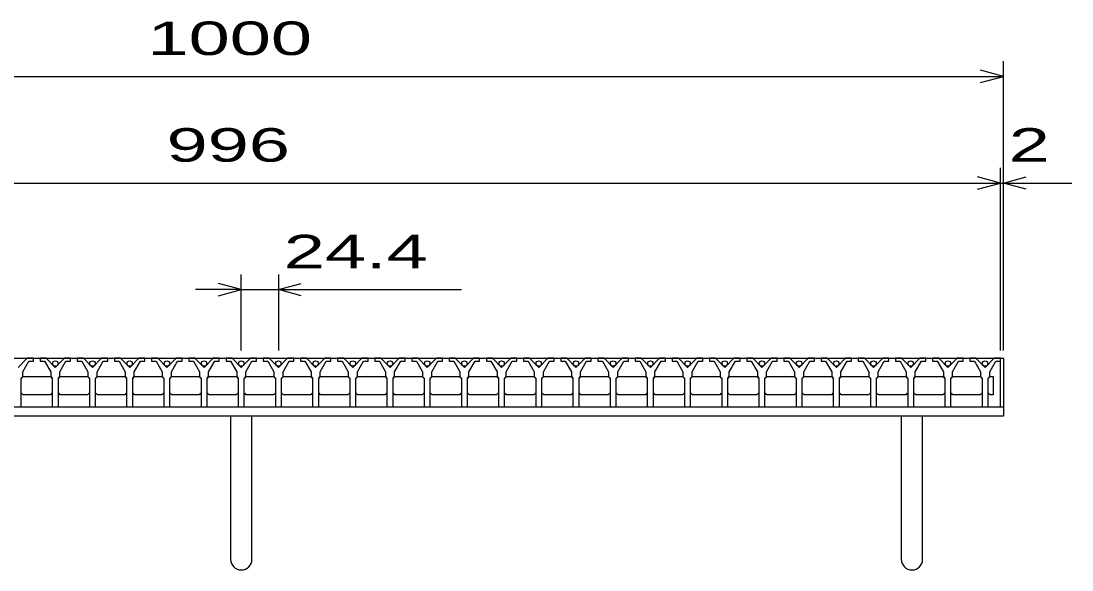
# Model space of a CAD drawing. Units: millimetres, scale not verified. Extents: x -1820 to 1731, y -1282 to 1054.
# Drawn here: x -1066 to -376, y -701 to -341 of the extents above; entities that cross this region are included whole.
import ezdxf
from ezdxf.enums import TextEntityAlignment as Align

# ---------------------------------------------------------------- set-up
doc = ezdxf.new("R2010")
doc.units = ezdxf.units.MM
doc.header["$LTSCALE"] = 10
for name, color, linetype, lineweight in [('16', 3, 'Continuous', 25), ('19', 6, 'Continuous', 25), ('22', 2, 'Continuous', 25)]:
    doc.layers.add(name, color=color, linetype=linetype, lineweight=lineweight)
doc.styles.add('ベクトル', font='')
doc.styles.get('ベクトル').set_extended_font_data('ベクトル')

msp = doc.modelspace()

# ---------------------------------------------------------------- linework, layer by layer
at = {"layer": '16'}
for p, q in [((-1419, -562), (-423, -562)), ((-1061.4, -562), (-1067.4, -568)), ((-1064.4, -571), (-1060.4, -564)), ((-1057.4, -562), (-1061.4, -562)), ((-1060.4, -564), (-1057.4, -564)), ((-1057.4, -564), (-1057.4, -562)), ((-1053, -562), (-1053, -564)), ((-1049, -562), (-1053, -562)), ((-1053, -564), (-1050, -564)), ((-1050, -564), (-1046, -571)), ((-1043, -568), (-1049, -562)), ((-1037, -562), (-1043, -568)), ((-1040, -571), (-1036, -564)), ((-1033, -562), (-1037, -562)), ((-1036, -564), (-1033, -564)), ((-1033, -564), (-1033, -562)), ((-1028.6, -562), (-1028.6, -564)), ((-1024.6, -562), (-1028.6, -562)), ((-1028.6, -564), (-1025.6, -564)), ((-1025.6, -564), (-1021.6, -571)), ((-1018.6, -568), (-1024.6, -562)), ((-1012.6, -562), (-1018.6, -568)), ((-1015.6, -571), (-1011.6, -564)), ((-1008.6, -562), (-1012.6, -562)), ((-1011.6, -564), (-1008.6, -564)), ((-1008.6, -564), (-1008.6, -562)), ((-1004.2, -562), (-1004.2, -564)), ((-1000.2, -562), (-1004.2, -562)), ((-1004.2, -564), (-1001.2, -564)), ((-1001.2, -564), (-997.2, -571)), ((-994.2, -568), (-1000.2, -562)), ((-988.2, -562), (-994.2, -568)), ((-991.2, -571), (-987.2, -564)), ((-984.2, -562), (-988.2, -562)), ((-987.2, -564), (-984.2, -564)), ((-984.2, -564), (-984.2, -562)), ((-979.8, -562), (-979.8, -564)), ((-975.8, -562), (-979.8, -562)), ((-979.8, -564), (-976.8, -564)), ((-976.8, -564), (-972.8, -571)), ((-969.8, -568), (-975.8, -562)), ((-963.8, -562), (-969.8, -568)), ((-966.8, -571), (-962.8, -564)), ((-959.8, -562), (-963.8, -562)), ((-962.8, -564), (-959.8, -564)), ((-959.8, -564), (-959.8, -562)), ((-955.4, -562), (-955.4, -564)), ((-951.4, -562), (-955.4, -562)), ((-955.4, -564), (-952.4, -564)), ((-952.4, -564), (-948.4, -571)), ((-945.4, -568), (-951.4, -562)), ((-939.4, -562), (-945.4, -568)), ((-942.4, -571), (-938.4, -564)), ((-935.4, -562), (-939.4, -562)), ((-938.4, -564), (-935.4, -564)), ((-935.4, -564), (-935.4, -562)), ((-931, -562), (-931, -564)), ((-927, -562), (-931, -562)), ((-931, -564), (-928, -564)), ((-928, -564), (-924, -571)), ((-921, -568), (-927, -562)), ((-915, -562), (-921, -568)), ((-918, -571), (-914, -564)), ((-911, -562), (-915, -562)), ((-914, -564), (-911, -564)), ((-911, -564), (-911, -562)), ((-906.6, -562), (-906.6, -564)), ((-902.6, -562), (-906.6, -562)), ((-906.6, -564), (-903.6, -564)), ((-903.6, -564), (-899.6, -571)), ((-896.6, -568), (-902.6, -562)), ((-890.6, -562), (-896.6, -568)), ((-893.6, -571), (-889.6, -564)), ((-886.6, -562), (-890.6, -562)), ((-889.6, -564), (-886.6, -564)), ((-886.6, -564), (-886.6, -562)), ((-882.2, -562), (-882.2, -564)), ((-878.2, -562), (-882.2, -562)), ((-882.2, -564), (-879.2, -564)), ((-879.2, -564), (-875.2, -571)), ((-872.2, -568), (-878.2, -562)), ((-866.2, -562), (-872.2, -568)), ((-869.2, -571), (-865.2, -564)), ((-862.2, -562), (-866.2, -562)), ((-865.2, -564), (-862.2, -564)), ((-862.2, -564), (-862.2, -562)), ((-857.8, -562), (-857.8, -564)), ((-853.8, -562), (-857.8, -562)), ((-857.8, -564), (-854.8, -564)), ((-854.8, -564), (-850.8, -571)), ((-847.8, -568), (-853.8, -562)), ((-841.8, -562), (-847.8, -568)), ((-844.8, -571), (-840.8, -564)), ((-837.8, -562), (-841.8, -562)), ((-840.8, -564), (-837.8, -564)), ((-837.8, -564), (-837.8, -562)), ((-833.4, -562), (-833.4, -564)), ((-829.4, -562), (-833.4, -562)), ((-833.4, -564), (-830.4, -564)), ((-830.4, -564), (-826.4, -571)), ((-823.4, -568), (-829.4, -562)), ((-817.4, -562), (-823.4, -568)), ((-820.4, -571), (-816.4, -564)), ((-813.4, -562), (-817.4, -562)), ((-816.4, -564), (-813.4, -564)), ((-813.4, -564), (-813.4, -562)), ((-809, -562), (-809, -564)), ((-805, -562), (-809, -562)), ((-809, -564), (-806, -564)), ((-806, -564), (-802, -571)), ((-799, -568), (-805, -562)), ((-793, -562), (-799, -568)), ((-796, -571), (-792, -564)), ((-789, -562), (-793, -562)), ((-792, -564), (-789, -564)), ((-789, -564), (-789, -562)), ((-784.6, -562), (-784.6, -564)), ((-780.6, -562), (-784.6, -562)), ((-784.6, -564), (-781.6, -564)), ((-781.6, -564), (-777.6, -571)), ((-774.6, -568), (-780.6, -562)), ((-768.6, -562), (-774.6, -568)), ((-771.6, -571), (-767.6, -564)), ((-764.6, -562), (-768.6, -562)), ((-767.6, -564), (-764.6, -564)), ((-764.6, -564), (-764.6, -562)), ((-760.2, -562), (-760.2, -564)), ((-756.2, -562), (-760.2, -562)), ((-760.2, -564), (-757.2, -564)), ((-757.2, -564), (-753.2, -571)), ((-750.2, -568), (-756.2, -562)), ((-744.2, -562), (-750.2, -568)), ((-747.2, -571), (-743.2, -564)), ((-740.2, -562), (-744.2, -562)), ((-743.2, -564), (-740.2, -564)), ((-740.2, -564), (-740.2, -562)), ((-735.8, -562), (-735.8, -564)), ((-731.8, -562), (-735.8, -562)), ((-735.8, -564), (-732.8, -564)), ((-732.8, -564), (-728.8, -571)), ((-725.8, -568), (-731.8, -562)), ((-719.8, -562), (-725.8, -568)), ((-722.8, -571), (-718.8, -564)), ((-715.8, -562), (-719.8, -562)), ((-718.8, -564), (-715.8, -564)), ((-715.8, -564), (-715.8, -562)), ((-711.4, -562), (-711.4, -564)), ((-707.4, -562), (-711.4, -562)), ((-711.4, -564), (-708.4, -564)), ((-708.4, -564), (-704.4, -571)), ((-701.4, -568), (-707.4, -562)), ((-695.4, -562), (-701.4, -568)), ((-698.4, -571), (-694.4, -564)), ((-691.4, -562), (-695.4, -562)), ((-694.4, -564), (-691.4, -564)), ((-691.4, -564), (-691.4, -562)), ((-687, -562), (-687, -564)), ((-683, -562), (-687, -562)), ((-687, -564), (-684, -564)), ((-684, -564), (-680, -571)), ((-677, -568), (-683, -562)), ((-671, -562), (-677, -568)), ((-674, -571), (-670, -564)), ((-667, -562), (-671, -562)), ((-670, -564), (-667, -564)), ((-667, -564), (-667, -562)), ((-662.6, -562), (-662.6, -564)), ((-658.6, -562), (-662.6, -562)), ((-662.6, -564), (-659.6, -564)), ((-659.6, -564), (-655.6, -571)), ((-652.6, -568), (-658.6, -562)), ((-646.6, -562), (-652.6, -568)), ((-649.6, -571), (-645.6, -564)), ((-642.6, -562), (-646.6, -562)), ((-645.6, -564), (-642.6, -564)), ((-642.6, -564), (-642.6, -562)), ((-638.2, -562), (-638.2, -564)), ((-634.2, -562), (-638.2, -562)), ((-638.2, -564), (-635.2, -564)), ((-635.2, -564), (-631.2, -571)), ((-628.2, -568), (-634.2, -562)), ((-622.2, -562), (-628.2, -568)), ((-625.2, -571), (-621.2, -564)), ((-618.2, -562), (-622.2, -562)), ((-621.2, -564), (-618.2, -564)), ((-618.2, -564), (-618.2, -562)), ((-613.8, -562), (-613.8, -564)), ((-609.8, -562), (-613.8, -562)), ((-613.8, -564), (-610.8, -564)), ((-610.8, -564), (-606.8, -571)), ((-603.8, -568), (-609.8, -562)), ((-597.8, -562), (-603.8, -568)), ((-600.8, -571), (-596.8, -564)), ((-593.8, -562), (-597.8, -562)), ((-596.8, -564), (-593.8, -564)), ((-593.8, -564), (-593.8, -562)), ((-589.4, -562), (-589.4, -564)), ((-585.4, -562), (-589.4, -562)), ((-589.4, -564), (-586.4, -564)), ((-586.4, -564), (-582.4, -571)), ((-579.4, -568), (-585.4, -562)), ((-573.4, -562), (-579.4, -568)), ((-576.4, -571), (-572.4, -564)), ((-569.4, -562), (-573.4, -562)), ((-572.4, -564), (-569.4, -564)), ((-569.4, -564), (-569.4, -562)), ((-565, -562), (-565, -564)), ((-561, -562), (-565, -562)), ((-565, -564), (-562, -564)), ((-562, -564), (-558, -571)), ((-555, -568), (-561, -562)), ((-549, -562), (-555, -568)), ((-552, -571), (-548, -564)), ((-545, -562), (-549, -562)), ((-548, -564), (-545, -564)), ((-545, -564), (-545, -562)), ((-540.6, -562), (-540.6, -564)), ((-536.6, -562), (-540.6, -562)), ((-540.6, -564), (-537.6, -564)), ((-537.6, -564), (-533.6, -571)), ((-530.6, -568), (-536.6, -562)), ((-524.6, -562), (-530.6, -568)), ((-527.6, -571), (-523.6, -564)), ((-520.6, -562), (-524.6, -562)), ((-523.6, -564), (-520.6, -564)), ((-520.6, -564), (-520.6, -562)), ((-516.2, -562), (-516.2, -564)), ((-512.2, -562), (-516.2, -562)), ((-516.2, -564), (-513.2, -564)), ((-513.2, -564), (-509.2, -571)), ((-506.2, -568), (-512.2, -562)), ((-500.2, -562), (-506.2, -568)), ((-503.2, -571), (-499.2, -564)), ((-496.2, -562), (-500.2, -562)), ((-499.2, -564), (-496.2, -564)), ((-496.2, -564), (-496.2, -562)), ((-491.8, -562), (-491.8, -564)), ((-487.8, -562), (-491.8, -562)), ((-491.8, -564), (-488.8, -564)), ((-488.8, -564), (-484.8, -571)), ((-481.8, -568), (-487.8, -562)), ((-475.8, -562), (-481.8, -568)), ((-478.8, -571), (-474.8, -564)), ((-471.8, -562), (-475.8, -562)), ((-474.8, -564), (-471.8, -564)), ((-471.8, -564), (-471.8, -562)), ((-467.4, -562), (-467.4, -564)), ((-463.4, -562), (-467.4, -562)), ((-467.4, -564), (-464.4, -564)), ((-464.4, -564), (-460.4, -571)), ((-457.4, -568), (-463.4, -562)), ((-451.4, -562), (-457.4, -568)), ((-454.4, -571), (-450.4, -564)), ((-447.4, -562), (-451.4, -562)), ((-450.4, -564), (-447.4, -564)), ((-447.4, -564), (-447.4, -562)), ((-443, -562), (-443, -564)), ((-439, -562), (-443, -562)), ((-443, -564), (-440, -564)), ((-440, -564), (-436, -571)), ((-433, -568), (-439, -562)), ((-427, -562), (-433, -568)), ((-430, -571), (-426, -564)), ((-423, -562), (-427, -562)), ((-426, -564), (-423, -564)), ((-423, -564), (-423, -562)), ((-423, -594), (-423, -562)), ((-1064.4, -574), (-1064.4, -571)), ((-1046, -571), (-1046, -574)), ((-1040, -574), (-1040, -571)), ((-1021.6, -571), (-1021.6, -574)), ((-1015.6, -574), (-1015.6, -571)), ((-997.2, -571), (-997.2, -574)), ((-991.2, -574), (-991.2, -571)), ((-972.8, -571), (-972.8, -574)), ((-966.8, -574), (-966.8, -571)), ((-948.4, -571), (-948.4, -574)), ((-942.4, -574), (-942.4, -571)), ((-924, -571), (-924, -574)), ((-918, -574), (-918, -571)), ((-899.6, -571), (-899.6, -574)), ((-893.6, -574), (-893.6, -571)), ((-875.2, -571), (-875.2, -574)), ((-869.2, -574), (-869.2, -571)), ((-850.8, -571), (-850.8, -574)), ((-844.8, -574), (-844.8, -571)), ((-826.4, -571), (-826.4, -574)), ((-820.4, -574), (-820.4, -571)), ((-802, -571), (-802, -574)), ((-796, -574), (-796, -571)), ((-777.6, -571), (-777.6, -574)), ((-771.6, -574), (-771.6, -571)), ((-753.2, -571), (-753.2, -574)), ((-747.2, -574), (-747.2, -571)), ((-728.8, -571), (-728.8, -574)), ((-722.8, -574), (-722.8, -571)), ((-704.4, -571), (-704.4, -574)), ((-698.4, -574), (-698.4, -571)), ((-680, -571), (-680, -574)), ((-674, -574), (-674, -571)), ((-655.6, -571), (-655.6, -574)), ((-649.6, -574), (-649.6, -571)), ((-631.2, -571), (-631.2, -574)), ((-625.2, -574), (-625.2, -571)), ((-606.8, -571), (-606.8, -574)), ((-600.8, -574), (-600.8, -571)), ((-582.4, -571), (-582.4, -574)), ((-576.4, -574), (-576.4, -571)), ((-558, -571), (-558, -574)), ((-552, -574), (-552, -571)), ((-533.6, -571), (-533.6, -574)), ((-527.6, -574), (-527.6, -571)), ((-509.2, -571), (-509.2, -574)), ((-503.2, -574), (-503.2, -571)), ((-484.8, -571), (-484.8, -574)), ((-478.8, -574), (-478.8, -571)), ((-460.4, -571), (-460.4, -574)), ((-454.4, -574), (-454.4, -571)), ((-436, -571), (-436, -574)), ((-430, -574), (-430, -571)), ((-1065.4, -575), (-1064.4, -574)), ((-1065.4, -594), (-1065.4, -575)), ((-1065.15, -575), (-1064.15, -574)), ((-1064.15, -574), (-1046.25, -574)), ((-1046.25, -574), (-1045.25, -575)), ((-1046, -574), (-1045, -575)), ((-1045, -575), (-1045, -594)), ((-1041, -575), (-1040, -574)), ((-1041, -594), (-1041, -575)), ((-1040.75, -575), (-1039.75, -574)), ((-1039.75, -574), (-1021.85, -574)), ((-1021.85, -574), (-1020.85, -575)), ((-1021.6, -574), (-1020.6, -575)), ((-1020.6, -575), (-1020.6, -594)), ((-1016.6, -575), (-1015.6, -574)), ((-1016.6, -594), (-1016.6, -575)), ((-1016.35, -575), (-1015.35, -574)), ((-1015.35, -574), (-997.45, -574)), ((-997.45, -574), (-996.45, -575)), ((-997.2, -574), (-996.2, -575)), ((-996.2, -575), (-996.2, -594)), ((-992.2, -575), (-991.2, -574)), ((-992.2, -594), (-992.2, -575)), ((-991.95, -575), (-990.95, -574)), ((-990.95, -574), (-973.05, -574)), ((-973.05, -574), (-972.05, -575)), ((-972.8, -574), (-971.8, -575)), ((-971.8, -575), (-971.8, -594)), ((-967.8, -575), (-966.8, -574)), ((-967.8, -594), (-967.8, -575)), ((-967.55, -575), (-966.55, -574)), ((-966.55, -574), (-948.65, -574)), ((-948.65, -574), (-947.65, -575)), ((-948.4, -574), (-947.4, -575)), ((-947.4, -575), (-947.4, -594)), ((-943.4, -575), (-942.4, -574)), ((-943.4, -594), (-943.4, -575)), ((-943.15, -575), (-942.15, -574)), ((-942.15, -574), (-924.25, -574)), ((-924.25, -574), (-923.25, -575)), ((-924, -574), (-923, -575)), ((-923, -575), (-923, -594)), ((-919, -575), (-918, -574)), ((-919, -594), (-919, -575)), ((-918.75, -575), (-917.75, -574)), ((-917.75, -574), (-899.85, -574)), ((-899.85, -574), (-898.85, -575)), ((-899.6, -574), (-898.6, -575)), ((-898.6, -575), (-898.6, -594)), ((-894.6, -575), (-893.6, -574)), ((-894.6, -594), (-894.6, -575)), ((-894.35, -575), (-893.35, -574)), ((-893.35, -574), (-875.45, -574)), ((-875.45, -574), (-874.45, -575)), ((-875.2, -574), (-874.2, -575)), ((-874.2, -575), (-874.2, -594)), ((-870.2, -575), (-869.2, -574)), ((-870.2, -594), (-870.2, -575)), ((-869.95, -575), (-868.95, -574)), ((-868.95, -574), (-851.05, -574)), ((-851.05, -574), (-850.05, -575)), ((-850.8, -574), (-849.8, -575)), ((-849.8, -575), (-849.8, -594)), ((-845.8, -575), (-844.8, -574)), ((-845.8, -594), (-845.8, -575)), ((-845.55, -575), (-844.55, -574)), ((-844.55, -574), (-826.65, -574)), ((-826.65, -574), (-825.65, -575)), ((-826.4, -574), (-825.4, -575)), ((-825.4, -575), (-825.4, -594)), ((-821.4, -575), (-820.4, -574)), ((-821.4, -594), (-821.4, -575)), ((-821.15, -575), (-820.15, -574)), ((-820.15, -574), (-802.25, -574)), ((-802.25, -574), (-801.25, -575)), ((-802, -574), (-801, -575)), ((-801, -575), (-801, -594)), ((-797, -575), (-796, -574)), ((-797, -594), (-797, -575)), ((-796.75, -575), (-795.75, -574)), ((-795.75, -574), (-777.85, -574)), ((-777.85, -574), (-776.85, -575)), ((-777.6, -574), (-776.6, -575)), ((-776.6, -575), (-776.6, -594)), ((-772.6, -575), (-771.6, -574)), ((-772.6, -594), (-772.6, -575)), ((-772.35, -575), (-771.35, -574)), ((-771.35, -574), (-753.45, -574)), ((-753.45, -574), (-752.45, -575)), ((-753.2, -574), (-752.2, -575)), ((-752.2, -575), (-752.2, -594)), ((-748.2, -575), (-747.2, -574)), ((-748.2, -594), (-748.2, -575)), ((-747.95, -575), (-746.95, -574)), ((-746.95, -574), (-729.05, -574)), ((-729.05, -574), (-728.05, -575)), ((-728.8, -574), (-727.8, -575)), ((-727.8, -575), (-727.8, -594)), ((-723.8, -575), (-722.8, -574)), ((-723.8, -594), (-723.8, -575)), ((-723.55, -575), (-722.55, -574)), ((-722.55, -574), (-704.65, -574)), ((-704.65, -574), (-703.65, -575)), ((-704.4, -574), (-703.4, -575)), ((-703.4, -575), (-703.4, -594)), ((-699.4, -575), (-698.4, -574)), ((-699.4, -594), (-699.4, -575)), ((-699.15, -575), (-698.15, -574)), ((-698.15, -574), (-680.25, -574)), ((-680.25, -574), (-679.25, -575)), ((-680, -574), (-679, -575)), ((-679, -575), (-679, -594)), ((-675, -575), (-674, -574)), ((-675, -594), (-675, -575)), ((-674.75, -575), (-673.75, -574)), ((-673.75, -574), (-655.85, -574)), ((-655.85, -574), (-654.85, -575)), ((-655.6, -574), (-654.6, -575)), ((-654.6, -575), (-654.6, -594)), ((-650.6, -575), (-649.6, -574)), ((-650.6, -594), (-650.6, -575)), ((-650.35, -575), (-649.35, -574)), ((-649.35, -574), (-631.45, -574)), ((-631.45, -574), (-630.45, -575)), ((-631.2, -574), (-630.2, -575)), ((-630.2, -575), (-630.2, -594)), ((-626.2, -575), (-625.2, -574)), ((-626.2, -594), (-626.2, -575)), ((-625.95, -575), (-624.95, -574)), ((-624.95, -574), (-607.05, -574)), ((-607.05, -574), (-606.05, -575)), ((-606.8, -574), (-605.8, -575)), ((-605.8, -575), (-605.8, -594)), ((-601.8, -575), (-600.8, -574)), ((-601.8, -594), (-601.8, -575)), ((-601.55, -575), (-600.55, -574)), ((-600.55, -574), (-582.65, -574)), ((-582.65, -574), (-581.65, -575)), ((-582.4, -574), (-581.4, -575)), ((-581.4, -575), (-581.4, -594)), ((-577.4, -575), (-576.4, -574)), ((-577.4, -594), (-577.4, -575)), ((-577.15, -575), (-576.15, -574)), ((-576.15, -574), (-558.25, -574)), ((-558.25, -574), (-557.25, -575)), ((-558, -574), (-557, -575)), ((-557, -575), (-557, -594)), ((-553, -575), (-552, -574)), ((-553, -594), (-553, -575)), ((-552.75, -575), (-551.75, -574)), ((-551.75, -574), (-533.85, -574)), ((-533.85, -574), (-532.85, -575)), ((-533.6, -574), (-532.6, -575)), ((-532.6, -575), (-532.6, -594)), ((-528.6, -575), (-527.6, -574)), ((-528.6, -594), (-528.6, -575)), ((-528.35, -575), (-527.35, -574)), ((-527.35, -574), (-509.45, -574)), ((-509.45, -574), (-508.45, -575)), ((-509.2, -574), (-508.2, -575)), ((-508.2, -575), (-508.2, -594)), ((-504.2, -575), (-503.2, -574)), ((-504.2, -594), (-504.2, -575)), ((-503.95, -575), (-502.95, -574)), ((-502.95, -574), (-485.05, -574)), ((-485.05, -574), (-484.05, -575)), ((-484.8, -574), (-483.8, -575)), ((-483.8, -575), (-483.8, -594)), ((-479.8, -575), (-478.8, -574)), ((-479.8, -594), (-479.8, -575)), ((-479.55, -575), (-478.55, -574)), ((-478.55, -574), (-460.65, -574)), ((-460.65, -574), (-459.65, -575)), ((-460.4, -574), (-459.4, -575)), ((-459.4, -575), (-459.4, -594)), ((-455.4, -575), (-454.4, -574)), ((-455.4, -594), (-455.4, -575)), ((-455.15, -575), (-454.15, -574)), ((-454.15, -574), (-436.25, -574)), ((-436.25, -574), (-435.25, -575)), ((-436, -574), (-435, -575)), ((-435, -575), (-435, -594)), ((-431, -575), (-430, -574)), ((-431, -594), (-431, -575)), ((-430.75, -575), (-429.75, -574)), ((-429.75, -574), (-427.75, -574)), ((-427.75, -574), (-427.75, -586)), ((-1064.15, -586), (-1065.15, -585)), ((-1046.25, -586), (-1064.15, -586)), ((-1045.25, -585), (-1046.25, -586)), ((-1039.75, -586), (-1040.75, -585)), ((-1021.85, -586), (-1039.75, -586)), ((-1020.85, -585), (-1021.85, -586)), ((-1015.35, -586), (-1016.35, -585)), ((-997.45, -586), (-1015.35, -586)), ((-996.45, -585), (-997.45, -586)), ((-990.95, -586), (-991.95, -585)), ((-973.05, -586), (-990.95, -586)), ((-972.05, -585), (-973.05, -586)), ((-966.55, -586), (-967.55, -585)), ((-948.65, -586), (-966.55, -586)), ((-947.65, -585), (-948.65, -586)), ((-942.15, -586), (-943.15, -585)), ((-924.25, -586), (-942.15, -586)), ((-923.25, -585), (-924.25, -586)), ((-917.75, -586), (-918.75, -585)), ((-899.85, -586), (-917.75, -586)), ((-898.85, -585), (-899.85, -586)), ((-893.35, -586), (-894.35, -585)), ((-875.45, -586), (-893.35, -586)), ((-874.45, -585), (-875.45, -586)), ((-868.95, -586), (-869.95, -585)), ((-851.05, -586), (-868.95, -586)), ((-850.05, -585), (-851.05, -586)), ((-844.55, -586), (-845.55, -585)), ((-826.65, -586), (-844.55, -586)), ((-825.65, -585), (-826.65, -586)), ((-820.15, -586), (-821.15, -585)), ((-802.25, -586), (-820.15, -586)), ((-801.25, -585), (-802.25, -586)), ((-795.75, -586), (-796.75, -585)), ((-777.85, -586), (-795.75, -586)), ((-776.85, -585), (-777.85, -586)), ((-771.35, -586), (-772.35, -585)), ((-753.45, -586), (-771.35, -586)), ((-752.45, -585), (-753.45, -586)), ((-746.95, -586), (-747.95, -585)), ((-729.05, -586), (-746.95, -586)), ((-728.05, -585), (-729.05, -586)), ((-722.55, -586), (-723.55, -585)), ((-704.65, -586), (-722.55, -586)), ((-703.65, -585), (-704.65, -586)), ((-698.15, -586), (-699.15, -585)), ((-680.25, -586), (-698.15, -586)), ((-679.25, -585), (-680.25, -586)), ((-673.75, -586), (-674.75, -585)), ((-655.85, -586), (-673.75, -586)), ((-654.85, -585), (-655.85, -586)), ((-649.35, -586), (-650.35, -585)), ((-631.45, -586), (-649.35, -586)), ((-630.45, -585), (-631.45, -586)), ((-624.95, -586), (-625.95, -585)), ((-607.05, -586), (-624.95, -586)), ((-606.05, -585), (-607.05, -586)), ((-600.55, -586), (-601.55, -585)), ((-582.65, -586), (-600.55, -586)), ((-581.65, -585), (-582.65, -586)), ((-576.15, -586), (-577.15, -585)), ((-558.25, -586), (-576.15, -586)), ((-557.25, -585), (-558.25, -586)), ((-551.75, -586), (-552.75, -585)), ((-533.85, -586), (-551.75, -586)), ((-532.85, -585), (-533.85, -586)), ((-527.35, -586), (-528.35, -585)), ((-509.45, -586), (-527.35, -586)), ((-508.45, -585), (-509.45, -586)), ((-502.95, -586), (-503.95, -585)), ((-485.05, -586), (-502.95, -586)), ((-484.05, -585), (-485.05, -586)), ((-478.55, -586), (-479.55, -585)), ((-460.65, -586), (-478.55, -586)), ((-459.65, -585), (-460.65, -586)), ((-454.15, -586), (-455.15, -585)), ((-436.25, -586), (-454.15, -586)), ((-435.25, -585), (-436.25, -586)), ((-429.75, -586), (-430.75, -585)), ((-427.75, -586), (-429.75, -586)), ((-1419, -594), (-423, -594)), ((-1069.4, -594), (-1065.4, -594)), ((-1045, -594), (-1041, -594)), ((-1020.6, -594), (-1016.6, -594)), ((-996.2, -594), (-992.2, -594)), ((-971.8, -594), (-967.8, -594)), ((-947.4, -594), (-943.4, -594)), ((-923, -594), (-919, -594)), ((-898.6, -594), (-894.6, -594)), ((-874.2, -594), (-870.2, -594)), ((-849.8, -594), (-845.8, -594)), ((-825.4, -594), (-821.4, -594)), ((-801, -594), (-797, -594)), ((-776.6, -594), (-772.6, -594)), ((-752.2, -594), (-748.2, -594)), ((-727.8, -594), (-723.8, -594)), ((-703.4, -594), (-699.4, -594)), ((-679, -594), (-675, -594)), ((-654.6, -594), (-650.6, -594)), ((-630.2, -594), (-626.2, -594)), ((-605.8, -594), (-601.8, -594)), ((-581.4, -594), (-577.4, -594)), ((-557, -594), (-553, -594)), ((-532.6, -594), (-528.6, -594)), ((-508.2, -594), (-504.2, -594)), ((-483.8, -594), (-479.8, -594)), ((-459.4, -594), (-455.4, -594)), ((-435, -594), (-431, -594))]:
    msp.add_line(p, q, dxfattribs=at)
for centre in [(-1043, -565.5), (-1018.6, -565.5), (-994.2, -565.5), (-969.8, -565.5), (-945.4, -565.5), (-921, -565.5), (-896.6, -565.5), (-872.2, -565.5), (-847.8, -565.5), (-823.4, -565.5), (-799, -565.5), (-774.6, -565.5), (-750.2, -565.5), (-725.8, -565.5), (-701.4, -565.5), (-677, -565.5), (-652.6, -565.5), (-628.2, -565.5), (-603.8, -565.5), (-579.4, -565.5), (-555, -565.5), (-530.6, -565.5), (-506.2, -565.5), (-481.8, -565.5), (-457.4, -565.5), (-433, -565.5)]:
    msp.add_circle(centre, 1.8, dxfattribs=at)
at = {"layer": '19'}
for p, q in [((-423, -562), (-421, -562)), ((-421, -562), (-421, -594)), ((-1421, -594), (-421, -594)), ((-421, -594), (-421, -600)), ((-421, -600), (-1421, -600)), ((-928, -600), (-928, -694)), ((-914, -694), (-914, -600)), ((-488, -600), (-488, -694)), ((-474, -694), (-474, -600))]:
    msp.add_line(p, q, dxfattribs=at)
for centre in [(-921, -694), (-481, -694)]:
    msp.add_arc(centre, 7, 180, 0, dxfattribs=at)
at = {"layer": '22', "color": 4}
for p, q in [((-421, -557), (-421, -367)), ((-1421, -377), (-421, -377)), ((-421, -377), (-436, -373)), ((-436, -381), (-421, -377)), ((-423, -557), (-423, -437)), ((-421, -557), (-421, -437)), ((-1419, -447), (-423, -447)), ((-423, -447), (-438, -443)), ((-438, -451), (-423, -447)), ((-423, -447), (-421, -447)), ((-421, -447), (-406, -443)), ((-406, -451), (-421, -447)), ((-421, -447), (-376, -447)), ((-921, -557), (-921, -507)), ((-896.6, -507), (-896.6, -557)), ((-921, -517), (-951, -517)), ((-921, -517), (-936, -513)), ((-936, -521), (-921, -517)), ((-921, -517), (-896.6, -517)), ((-896.6, -517), (-881.6, -513)), ((-881.6, -521), (-896.6, -517)), ((-896.6, -517), (-776.6, -517))]:
    msp.add_line(p, q, dxfattribs=at)

# ---------------------------------------------------------------- texts
at = {"layer": '22', "style": 'ベクトル', "width": 1.65}
for s, p in [(' 1000 ', (-996, -352)), (' 996 ', (-983.5, -422)), (' 2 ', (-431, -422)), (' 24.4 ', (-906.6, -492))]:
    msp.add_text(s, height=21.99, dxfattribs=at).set_placement(p, align=Align.MIDDLE_LEFT)

doc.saveas('drawing.dxf')
